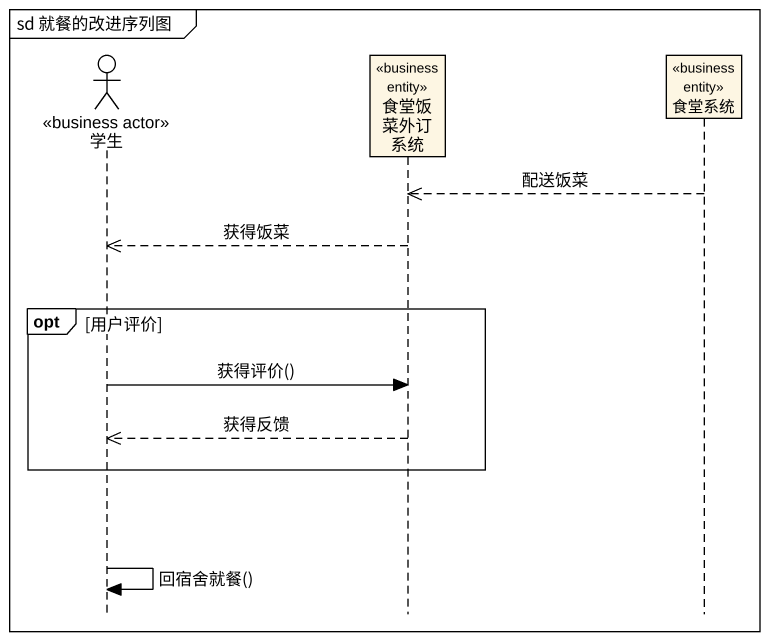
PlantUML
@startuml
mainframe sd 就餐的改进序列图
hide footbox
actor 学生 <<business actor>>
participant 食堂饭菜外订系统 <<business entity>>
participant 食堂系统 <<business entity>>

食堂系统 -->> 食堂饭菜外订系统 : 配送饭菜
食堂饭菜外订系统 -->> 学生 : 获得饭菜
opt 用户评价
  学生 -> 食堂饭菜外订系统 : 获得评价()
  食堂饭菜外订系统 -->> 学生 : 获得反馈
end
学生 -> 学生 : 回宿舍就餐()
@enduml
